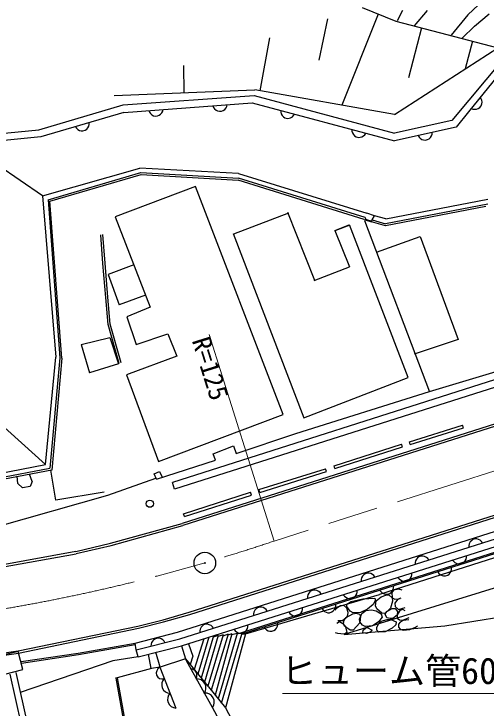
# Model space of a CAD drawing. Units: millimetres, scale not verified. Extents: x 40000 to 680000, y 20000 to 380000.
# Drawn here: x 449026 to 481766, y 247041 to 295168 of the extents above; entities that cross this region are included whole.
import ezdxf
from ezdxf.enums import TextEntityAlignment as Align

# ---------------------------------------------------------------- set-up
doc = ezdxf.new("R2010")
doc.units = ezdxf.units.MM
doc.header["$LTSCALE"] = 1000
doc.linetypes.add('CHAIN', pattern=[18.5, 12, -1.5, 3.5, -1.5])
for name, color, linetype, lineweight in [('M-BGD', 7, 'Continuous', 25), ('M-BMK', 2, 'CHAIN', 13), ('M-BMK-SRVR', 3, 'Continuous', 25), ('M-STR-HTXT', 7, 'Continuous', 13), ('M-STR-STRC', 7, 'Continuous', 25)]:
    doc.layers.add(name, color=color, linetype=linetype, lineweight=lineweight)
doc.styles.add('ＭＳ ゴシック', font='')
doc.styles.get('ＭＳ ゴシック').set_extended_font_data('MS Gothic')

msp = doc.modelspace()

# ---------------------------------------------------------------- linework, layer by layer
at = {"layer": 'M-BGD'}
for p, q in [((487727, 297803), (479395, 287785)), ((487886, 297454), (480536, 288373)), ((473176, 295604), (475517, 294663)), ((481229, 295794), (480504, 295105)), ((474292, 295155), (471756, 288845)), ((474467, 295085), (474474, 295111)), ((475611, 294705), (475999, 295429)), ((476795, 294338), (477700, 295406)), ((480504, 295105), (479339, 293695)), ((480951, 294320), (481980, 295181)), ((470766, 294821), (470174, 291961)), ((475517, 294663), (482583, 292812)), ((477284, 294200), (476376, 290735)), ((480097, 293477), (480951, 294320)), ((466741, 293513), (466087, 289840)), ((480817, 293275), (480312, 291350)), ((475423, 288201), (482583, 292812)), ((460789, 291579), (460806, 289704)), ((556608, 290370), (460702, 259843)), ((556655, 290228), (460748, 259700)), ((455974, 289509), (465735, 289902)), ((475423, 288201), (465735, 289902)), ((456613, 288856), (465675, 289511)), ((465675, 289511), (475416, 286904)), ((481431, 289288), (481363, 289394)), ((481471, 289178), (481431, 289288)), ((450747, 287132), (456613, 288856)), ((456652, 288338), (465540, 289009)), ((462820, 288804), (462869, 288687)), ((463786, 288756), (463817, 288879)), ((465540, 289009), (475405, 286369)), ((481324, 288679), (481425, 288804)), ((481425, 288804), (481469, 288922)), ((481469, 288922), (481486, 289038)), ((481486, 289038), (481471, 289178)), ((456652, 288338), (450895, 286634)), ((458376, 288468), (458425, 288351)), ((458425, 288351), (458492, 288256)), ((459198, 288209), (459290, 288316)), ((459290, 288316), (459342, 288421)), ((459342, 288421), (459373, 288543)), ((462869, 288687), (462936, 288592)), ((462936, 288592), (463043, 288500)), ((463043, 288500), (463147, 288447)), ((463147, 288447), (463270, 288416)), ((463270, 288416), (463430, 288429)), ((463430, 288429), (463546, 288477)), ((463546, 288477), (463641, 288545)), ((463641, 288545), (463734, 288652)), ((463734, 288652), (463786, 288756)), ((467523, 288478), (467531, 288352)), ((467531, 288352), (467563, 288240)), ((480536, 288373), (479681, 287316)), ((480734, 288617), (480852, 288573)), ((480852, 288573), (480968, 288556)), ((480968, 288556), (481108, 288571)), ((481108, 288571), (481218, 288611)), ((481218, 288611), (481324, 288679)), ((458492, 288256), (458599, 288164)), ((458599, 288164), (458703, 288112)), ((458703, 288112), (458826, 288081)), ((458826, 288081), (458986, 288093)), ((458986, 288093), (459102, 288142)), ((459102, 288142), (459198, 288209)), ((467563, 288240), (467634, 288117)), ((467634, 288117), (467715, 288034)), ((467715, 288034), (467820, 287964)), ((467820, 287964), (467975, 287923)), ((467975, 287923), (468101, 287930)), ((468101, 287930), (468213, 287962)), ((468213, 287962), (468336, 288033)), ((468336, 288033), (468420, 288114)), ((468420, 288114), (468489, 288220)), ((453294, 287344), (453367, 287240)), ((454152, 287264), (454220, 287388)), ((454220, 287388), (454249, 287501)), ((454249, 287501), (454253, 287628)), ((479395, 287785), (475416, 286904)), ((445662, 286653), (450747, 287132)), ((453367, 287240), (453452, 287161)), ((453452, 287161), (453577, 287094)), ((453577, 287094), (453690, 287065)), ((453690, 287065), (453816, 287060)), ((453816, 287060), (453969, 287106)), ((453969, 287106), (454073, 287178)), ((454073, 287178), (454152, 287264)), ((472456, 287158), (472463, 287032)), ((472463, 287032), (472495, 286920)), ((472495, 286920), (472566, 286797)), ((473352, 286794), (473422, 286899)), ((479681, 287316), (475405, 286369)), ((478018, 286825), (478031, 286951)), ((450895, 286634), (445707, 286153)), ((472566, 286797), (472647, 286713)), ((472647, 286713), (472753, 286644)), ((472753, 286644), (472907, 286602)), ((472907, 286602), (473033, 286610)), ((473033, 286610), (473146, 286642)), ((473146, 286642), (473268, 286713)), ((473268, 286713), (473352, 286794)), ((477055, 286734), (477120, 286626)), ((477120, 286626), (477200, 286541)), ((477200, 286541), (477319, 286465)), ((477319, 286465), (477430, 286428)), ((477430, 286428), (477555, 286415)), ((477555, 286415), (477712, 286450)), ((477712, 286450), (477820, 286515)), ((477820, 286515), (477905, 286595)), ((477905, 286595), (477981, 286714)), ((477981, 286714), (478018, 286825)), ((451004, 282560), (445707, 286153)), ((451004, 282560), (457754, 284476)), ((464603, 284107), (457754, 284476)), ((451392, 282278), (457822, 284176)), ((451513, 282190), (457855, 284030)), ((457822, 284176), (464591, 283790)), ((457855, 284030), (464586, 283640)), ((464603, 284107), (473496, 281348)), ((473315, 280919), (464586, 283640)), ((473373, 281057), (464591, 283790)), ((461626, 283212), (456044, 281099)), ((467684, 267406), (461626, 283212)), ((451004, 282560), (451924, 271373)), ((461188, 253684), (552498, 282752)), ((461231, 253541), (552543, 282609)), ((451392, 282278), (452213, 271322)), ((452361, 271296), (451513, 282190)), ((474811, 280954), (481886, 282321)), ((481756, 281805), (474794, 280473)), ((481882, 281982), (474799, 280623)), ((456044, 281099), (458480, 274841)), ((468055, 281346), (464251, 279887)), ((469884, 276678), (468030, 281408)), ((474033, 281173), (473496, 281348)), ((473861, 280894), (474033, 281173)), ((474811, 280954), (474033, 281173)), ((473315, 280919), (473821, 280750)), ((473333, 280834), (477832, 268960)), ((473373, 281057), (473397, 280942)), ((473397, 280942), (473832, 280790)), ((474794, 280473), (473821, 280750)), ((473832, 280790), (473861, 280894)), ((473861, 280894), (474799, 280623)), ((472309, 280532), (471278, 280139)), ((471289, 280154), (472262, 280535)), ((471289, 280154), (472304, 277626)), ((476371, 269951), (472305, 280552)), ((455204, 277872), (455044, 279851)), ((455353, 277885), (455194, 279863)), ((464226, 279951), (469127, 267173)), ((474172, 278652), (477190, 279734)), ((477190, 279734), (479830, 272598)), ((455393, 275518), (455204, 277872)), ((455543, 275530), (455353, 277885)), ((457342, 277765), (455557, 277111)), ((469852, 276677), (472304, 277626)), ((455557, 277111), (456326, 275009)), ((455556, 273640), (455393, 275518)), ((455704, 273667), (455543, 275530)), ((458154, 275678), (456326, 275009)), ((458480, 274841), (456857, 274158)), ((456857, 274158), (457508, 272254)), ((456325, 270925), (455556, 273640)), ((456469, 270966), (455704, 273667)), ((457508, 272254), (459697, 272999)), ((459697, 272999), (460324, 271449)), ((453695, 272253), (455668, 272737)), ((455668, 272737), (456268, 270901)), ((479830, 272598), (476783, 271581)), ((453695, 272253), (454270, 270285)), ((460324, 271449), (456824, 270153)), ((451217, 263938), (451924, 271373)), ((452213, 271322), (451528, 263665)), ((452361, 271296), (451667, 263538)), ((460358, 252315), (520073, 271238)), ((477841, 268994), (485115, 271159)), ((456268, 270901), (454270, 270285)), ((484932, 270620), (460013, 262693)), ((460520, 251838), (520236, 270765)), ((456824, 270153), (459047, 264146)), ((485061, 270137), (460164, 262216)), ((460653, 251358), (520373, 270294)), ((469127, 267173), (476371, 269951)), ((468564, 266072), (477841, 268994)), ((451217, 263938), (447087, 267657)), ((459047, 264146), (467684, 267406)), ((464444, 264697), (468564, 266072)), ((462833, 264678), (464249, 265214)), ((464249, 265214), (464444, 264697)), ((458907, 262909), (462995, 264234)), ((462995, 264234), (462833, 264678)), ((447188, 263138), (451217, 263938)), ((447238, 262864), (451528, 263665)), ((451667, 263538), (447265, 262716)), ((450293, 262749), (450099, 263269)), ((451939, 261451), (451592, 263547)), ((458745, 263284), (459127, 263448)), ((458903, 262918), (458745, 263284)), ((459127, 263448), (459300, 263047)), ((449296, 262617), (449248, 263110)), ((455529, 261814), (458870, 262987)), ((449625, 262309), (449296, 262617)), ((450154, 262408), (449625, 262309)), ((450293, 262749), (450154, 262408)), ((460164, 262216), (460013, 262693)), ((496941, 262478), (464802, 252262)), ((496971, 262382), (464832, 252167)), ((455286, 262005), (451939, 261451)), ((497118, 262145), (474365, 254928)), ((446352, 259206), (455534, 261805)), ((455717, 258474), (460692, 259847)), ((455766, 258324), (460741, 259699)), ((453312, 257893), (455717, 258474)), ((480664, 258559), (480599, 258433)), ((480742, 258646), (480664, 258559)), ((480844, 258721), (480742, 258646)), ((480997, 258769), (480844, 258721)), ((481123, 258767), (480997, 258769)), ((481236, 258740), (481123, 258767)), ((481362, 258675), (481236, 258740)), ((481449, 258598), (481362, 258675)), ((481524, 258495), (481449, 258598)), ((453337, 257751), (455766, 258324)), ((480572, 258320), (480571, 258193)), ((480599, 258433), (480572, 258320)), ((453312, 257893), (448133, 256955)), ((448167, 256805), (453335, 257747)), ((489575, 257593), (471923, 252139)), ((477112, 257538), (477009, 257463)), ((477264, 257586), (477112, 257538)), ((477391, 257584), (477264, 257586)), ((477504, 257557), (477391, 257584)), ((477630, 257492), (477504, 257557)), ((477717, 257415), (477630, 257492)), ((480372, 257368), (480399, 257482)), ((480399, 257482), (480400, 257608)), ((476840, 257137), (476838, 257010)), ((476867, 257250), (476840, 257137)), ((476932, 257376), (476867, 257250)), ((477009, 257463), (476932, 257376)), ((477792, 257312), (477717, 257415)), ((479447, 257306), (479522, 257204)), ((479522, 257204), (479609, 257127)), ((479609, 257127), (479734, 257061)), ((479734, 257061), (479848, 257034)), ((479848, 257034), (479974, 257032)), ((479974, 257032), (480127, 257081)), ((480127, 257081), (480229, 257155)), ((480229, 257155), (480306, 257243)), ((480306, 257243), (480372, 257368)), ((479280, 256421), (479345, 256546)), ((479345, 256546), (479372, 256660)), ((479372, 256660), (479374, 256786)), ((473135, 256067), (473108, 255954)), ((473200, 256193), (473135, 256067)), ((473277, 256280), (473200, 256193)), ((473379, 256355), (473277, 256280)), ((473532, 256403), (473379, 256355)), ((473658, 256401), (473532, 256403)), ((473772, 256374), (473658, 256401)), ((473897, 256309), (473772, 256374)), ((473985, 256232), (473897, 256309)), ((474059, 256130), (473985, 256232)), ((475657, 256106), (475732, 256003)), ((476439, 255955), (476517, 256042)), ((476517, 256042), (476582, 256168)), ((476582, 256168), (476609, 256281)), ((476609, 256281), (476611, 256408)), ((478421, 256483), (478495, 256381)), ((478495, 256381), (478583, 256304)), ((478583, 256304), (478708, 256239)), ((478708, 256239), (478822, 256212)), ((478822, 256212), (478948, 256210)), ((478948, 256210), (479101, 256259)), ((479101, 256259), (479203, 256333)), ((479203, 256333), (479280, 256421)), ((473108, 255954), (473106, 255827)), ((475732, 256003), (475819, 255926)), ((475819, 255926), (475945, 255861)), ((475945, 255861), (476058, 255834)), ((476058, 255834), (476185, 255832)), ((476185, 255832), (476337, 255880)), ((476337, 255880), (476439, 255955)), ((469545, 255097), (469468, 255010)), ((469647, 255172), (469545, 255097)), ((469800, 255220), (469647, 255172)), ((469926, 255218), (469800, 255220)), ((470040, 255191), (469926, 255218)), ((470165, 255126), (470040, 255191)), ((470253, 255049), (470165, 255126)), ((472792, 254967), (472819, 255081)), ((472819, 255081), (472821, 255207)), ((474404, 255206), (474479, 255103)), ((474479, 255103), (474566, 255026)), ((475187, 255056), (475264, 255143)), ((475264, 255143), (475329, 255269)), ((475329, 255269), (475356, 255382)), ((475356, 255382), (475357, 255509)), ((465085, 252191), (474364, 254928)), ((469376, 254771), (469374, 254644)), ((469403, 254884), (469376, 254771)), ((469468, 255010), (469403, 254884)), ((470327, 254947), (470253, 255049)), ((471867, 254905), (471942, 254803)), ((471942, 254803), (472029, 254726)), ((472029, 254726), (472155, 254660)), ((472155, 254660), (472268, 254633)), ((472268, 254633), (472395, 254631)), ((472395, 254631), (472547, 254680)), ((472547, 254680), (472650, 254754)), ((472650, 254754), (472727, 254842)), ((472727, 254842), (472792, 254967)), ((474566, 255026), (474692, 254961)), ((474692, 254961), (474805, 254935)), ((474805, 254935), (474932, 254933)), ((474932, 254933), (475084, 254981)), ((475084, 254981), (475187, 255056)), ((471339, 254105), (471341, 254231)), ((459369, 253160), (461188, 253684)), ((465670, 253701), (465643, 253588)), ((465735, 253827), (465670, 253701)), ((465813, 253914), (465735, 253827)), ((465915, 253989), (465813, 253914)), ((466067, 254037), (465915, 253989)), ((466194, 254035), (466067, 254037)), ((466307, 254008), (466194, 254035)), ((466433, 253943), (466307, 254008)), ((466520, 253866), (466433, 253943)), ((466595, 253764), (466520, 253866)), ((468078, 253705), (468152, 253602)), ((468860, 253554), (468937, 253641)), ((468937, 253641), (469002, 253767)), ((469002, 253767), (469029, 253880)), ((469029, 253880), (469031, 254007)), ((470388, 253928), (470462, 253826)), ((470462, 253826), (470550, 253749)), ((470550, 253749), (470675, 253684)), ((470675, 253684), (470789, 253657)), ((470789, 253657), (470915, 253655)), ((470915, 253655), (471068, 253704)), ((471068, 253704), (471170, 253778)), ((471170, 253778), (471247, 253866)), ((471247, 253866), (471312, 253992)), ((471312, 253992), (471339, 254105)), ((478911, 252756), (485047, 253737)), ((457626, 252728), (459369, 253160)), ((459408, 253015), (461231, 253541)), ((465643, 253588), (465641, 253462)), ((468152, 253602), (468239, 253525)), ((468239, 253525), (468365, 253460)), ((468365, 253460), (468478, 253433)), ((468478, 253433), (468605, 253431)), ((468605, 253431), (468757, 253479)), ((468757, 253479), (468860, 253554)), ((449313, 251005), (457626, 252728)), ((457659, 252582), (459408, 253015)), ((462080, 252731), (462003, 252644)), ((462183, 252806), (462080, 252731)), ((462335, 252854), (462183, 252806)), ((462462, 252852), (462335, 252854)), ((462575, 252825), (462462, 252852)), ((462701, 252760), (462575, 252825)), ((462788, 252683), (462701, 252760)), ((462863, 252581), (462788, 252683)), ((465212, 252566), (465239, 252680)), ((465239, 252680), (465241, 252806)), ((467231, 252589), (467296, 252714)), ((467296, 252714), (467323, 252828)), ((467323, 252828), (467324, 252954)), ((471923, 252139), (478911, 252756)), ((449339, 250857), (457659, 252582)), ((457425, 251553), (460358, 252315)), ((461911, 252405), (461909, 252279)), ((461938, 252519), (461911, 252405)), ((462003, 252644), (461938, 252519)), ((464506, 252223), (463187, 247686)), ((465091, 252188), (463693, 247070)), ((464506, 252223), (464129, 252119)), ((464288, 252504), (464362, 252402)), ((464362, 252402), (464450, 252325)), ((464450, 252325), (464575, 252259)), ((464802, 252262), (464490, 252166)), ((464575, 252259), (464689, 252232)), ((464689, 252232), (464815, 252230)), ((464798, 252264), (464840, 252164)), ((464815, 252230), (464968, 252279)), ((464840, 252164), (465091, 252188)), ((464968, 252279), (465070, 252353)), ((465070, 252353), (465147, 252441)), ((465147, 252441), (465212, 252566)), ((466371, 252651), (466446, 252549)), ((466446, 252549), (466533, 252472)), ((466533, 252472), (466659, 252407)), ((466659, 252407), (466772, 252380)), ((466772, 252380), (466899, 252378)), ((466899, 252378), (467051, 252427)), ((467051, 252427), (467154, 252501)), ((467154, 252501), (467231, 252589)), ((457511, 251090), (460520, 251838)), ((458731, 251784), (458648, 251701)), ((458838, 251852), (458731, 251784)), ((458993, 251890), (458838, 251852)), ((459119, 251881), (458993, 251890)), ((459231, 251847), (459119, 251881)), ((459352, 251774), (459231, 251847)), ((459434, 251691), (459352, 251774)), ((462199, 251842), (461521, 249713)), ((462552, 251954), (461790, 249384)), ((462870, 252055), (462009, 249116)), ((463197, 252075), (462231, 248844)), ((463525, 252123), (462469, 248553)), ((463872, 252161), (462696, 248284)), ((463197, 252075), (462842, 251961)), ((464147, 252181), (462970, 247950)), ((463525, 252123), (463178, 252013)), ((463431, 247388), (464832, 252167)), ((463872, 252161), (463501, 252040)), ((464147, 252181), (463851, 252090)), ((453492, 250845), (457425, 251553)), ((453507, 250747), (457440, 251455)), ((457514, 251089), (457423, 251553)), ((457641, 250601), (460653, 251358)), ((458542, 251469), (458532, 251343)), ((458576, 251580), (458542, 251469)), ((458648, 251701), (458576, 251580)), ((459502, 251584), (459434, 251691)), ((460653, 251358), (460915, 250454)), ((461141, 251505), (461421, 250646)), ((445855, 250498), (449313, 251005)), ((445874, 250350), (449339, 250857)), ((449330, 250968), (448080, 250656)), ((449645, 249707), (449330, 250968)), ((449529, 250266), (453492, 250845)), ((449544, 250167), (453507, 250747)), ((457635, 250604), (457514, 251089)), ((458555, 249784), (458361, 250791)), ((459160, 249888), (458865, 250910)), ((455894, 250327), (449471, 248130)), ((457641, 250601), (455894, 250327)), ((460915, 250454), (459160, 249888)), ((460916, 250454), (462469, 248553)), ((461104, 250104), (460916, 250454)), ((461421, 250646), (461242, 250058)), ((459160, 249888), (458555, 249784)), ((459152, 249891), (460260, 247043)), ((462796, 247075), (461104, 250104)), ((448395, 249395), (449645, 249707)), ((448738, 249403), (451843, 235662)), ((449157, 249512), (452294, 235730)), ((458566, 249780), (456179, 249140)), ((456179, 249140), (456081, 249122)), ((456090, 249119), (459842, 228244)), ((456179, 249140), (456714, 246165)), ((462469, 248553), (462509, 248512)), ((462509, 248512), (463691, 247071)), ((463591, 245611), (462796, 247075)), ((463691, 247071), (464646, 245297))]:
    msp.add_line(p, q, dxfattribs=at)
for points in [[(475940, 255228), (475718, 255285), (475354, 255228), (475235, 255046), (475257, 254691), (475435, 254600), (475699, 254624), (475867, 254691)], [(475818, 254618), (475611, 254568), (475429, 254309), (475462, 254089), (475701, 253873), (476160, 254007)], [(471309, 253832), (471417, 254000), (471668, 254158), (471877, 254167), (472090, 254003), (472179, 253703), (472149, 253492), (472057, 253301), (471819, 253102), (471479, 253092)], [(473388, 252698), (473192, 252783), (473016, 253011), (472987, 253209), (473156, 253601), (473422, 253801), (473828, 253845), (474149, 253784), (474501, 253587), (474549, 253356), (474316, 253011), (473880, 252748), (473404, 252695), (473387, 252698)], [(476160, 253787), (475981, 253883), (475795, 253800), (475604, 253512), (475598, 253275), (475751, 253161), (475989, 253128), (476428, 253324)], [(476404, 253153), (476012, 253110), (475818, 253006), (475696, 252860), (475696, 252664), (475812, 252523), (476006, 252456), (476476, 252487), (476878, 252655), (477014, 252738)], [(471419, 252922), (471611, 253037), (471835, 252906), (472009, 252680), (472106, 252282), (471907, 252166), (471493, 252217), (471319, 252252)]]:
    msp.add_lwpolyline(points, dxfattribs=at)
for points in [[(472548, 253655), (472338, 253759), (472102, 254077), (472120, 254239), (472411, 254439), (473212, 254613), (474050, 254652), (474104, 254530), (473936, 254230), (473547, 253903), (473051, 253670)], [(474735, 253597), (474540, 253623), (474199, 253926), (474105, 254138), (474146, 254478), (474479, 254747), (474806, 254865), (475016, 254883), (475262, 254677), (475284, 254460), (475144, 253966)], [(475110, 253250), (474889, 253302), (474765, 253564), (474889, 253746), (475257, 253958), (475465, 253947), (475618, 253733), (475592, 253480), (475296, 253248)], [(472548, 252444), (472336, 252456), (471957, 252716), (471869, 252903), (471917, 253141), (472069, 253319), (472522, 253575), (472751, 253620), (472977, 253558), (473057, 253409), (473001, 252950)], [(474188, 252444), (474188, 252637), (474329, 252935), (474479, 253066), (474902, 253186), (475168, 253181), (475537, 253025), (475511, 252821), (475243, 252581), (474757, 252339), (474331, 252304)], [(473212, 252269), (473244, 252439), (473426, 252609), (473524, 252640), (473856, 252444), (473734, 252308), (473474, 252225)]]:
    msp.add_lwpolyline(points, close=True, dxfattribs=at)
msp.add_circle((458453, 261212), 250, dxfattribs=at)
for centre, radius, start, end in [((457778, 251162), 211, 10.8988, 12.4102), ((459319, 249480), 422, 116.3808, 285.3014), ((461265, 249305), 452, 332.4892, 85.8976), ((459885, 248666), 610, 136.1759, 266.6529), ((461701, 248434), 637, 323.9536, 94.4305), ((460290, 247647), 610, 136.1759, 266.6529), ((462282, 247453), 637, 323.9536, 94.4305)]:
    msp.add_arc(centre, radius, start, end, dxfattribs=at)
at = {"layer": 'M-BMK'}
msp.add_line((557570, 287458), (467062, 258621), dxfattribs=at)
msp.add_arc((427845, 375165), 122965, 278.29562, 288.59621, dxfattribs=at)
at = {"layer": 'M-BMK-SRVR'}
for radius in [750, 30]:
    msp.add_circle((462265, 257102), radius, dxfattribs=at)
at = {"layer": 'M-STR-HTXT'}
for p, q in [((462574, 272934), (467061, 258621)), ((467658, 248061), (485821, 248061))]:
    msp.add_line(p, q, dxfattribs=at)
at = {"layer": 'M-STR-STRC'}
for p, q in [((476451, 265512), (480129, 266658)), ((480189, 266467), (480129, 266658)), ((476511, 265321), (480189, 266467)), ((471227, 263834), (475897, 265335)), ((475958, 265144), (475897, 265335)), ((476511, 265321), (476451, 265512)), ((471288, 263643), (475958, 265144)), ((471288, 263643), (471227, 263834)), ((466014, 262188), (470640, 263627)), ((466073, 261997), (470700, 263436)), ((470700, 263436), (470640, 263627)), ((460790, 260517), (465434, 262001)), ((465495, 261811), (465434, 262001)), ((466073, 261997), (466014, 262188)), ((460851, 260326), (465495, 261811)), ((460851, 260326), (460790, 260517))]:
    msp.add_line(p, q, dxfattribs=at)

# ---------------------------------------------------------------- texts
at = {"layer": 'M-STR-HTXT', "style": 'ＭＳ ゴシック'}
msp.add_text('R=125', height=1320, rotation=287.4, dxfattribs=at).set_placement((460974, 272415), align=Align.BOTTOM_LEFT)
msp.add_text('ヒューム管600', height=1833, dxfattribs=at).set_placement((467532, 248161), align=Align.BOTTOM_LEFT)

doc.saveas('drawing.dxf')
